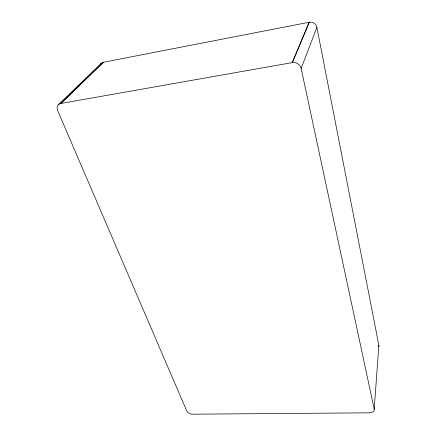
<?xml version="1.0" encoding="UTF-8"?>
<svg xmlns="http://www.w3.org/2000/svg" width="436" height="436" viewBox="0 0 436 436"><rect width="100%" height="100%" fill="white"/><g stroke="black" fill="none" stroke-linecap="round" stroke-linejoin="round"><path stroke-width="0.65" d="M103.272 62.294L60.746 103.506A6.949 5.319 43.2 0 0 57.574 110.373L186.712 410.908A4.905 3.096 19.6 0 0 192.636 414.2L369.635 412.821A5.466 3.597 9.2 0 0 374.213 409.132L378.857 345.307L316.885 27.386A6.48 6.409 52.5 0 0 309.282 22.225L103.272 62.294A6.137 4.965 47.1 0 0 100.182 64.795M374.213 409.132L301.145 68.425L316.885 27.386M292.24 62.61L309.173 22.247M60.746 103.506L292.365 62.588L309.282 22.225M60.844 103.49L103.359 62.277M58.413 104.656L101.141 63.384M378.857 345.307A4.932 3.515 7.7 0 1 378.682 346.849M292.365 62.588A7.428 7.085 26.8 0 1 301.145 68.425"/></g></svg>
